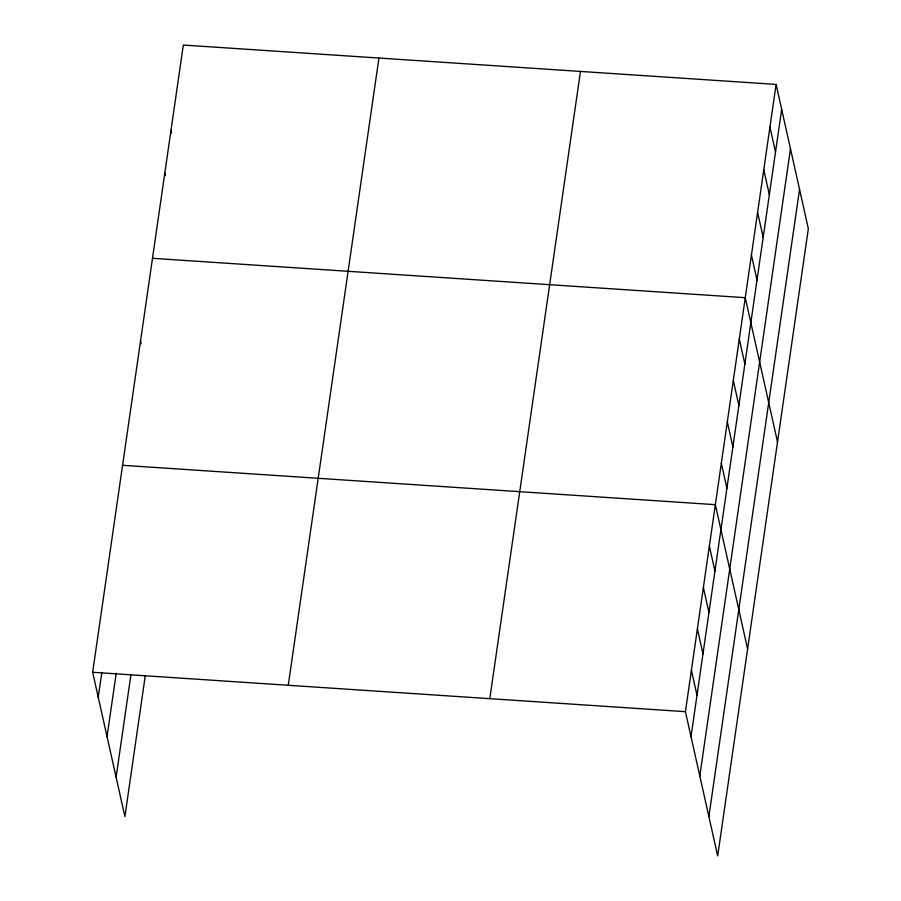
<?xml version="1.0" encoding="UTF-8"?>
<svg xmlns="http://www.w3.org/2000/svg" width="901" height="901" viewBox="0 0 901 901"><rect width="100%" height="100%" fill="white"/><g stroke="black" fill="none" stroke-linecap="round" stroke-linejoin="round"><path stroke-width="1.35" d="M145.252 675.818L124.901 816.576L92.657 672.281L183.32 45.05L776.099 84.424L808.343 228.719L717.68 855.95L685.424 711.666L776.099 84.424M98.232 697.261L101.824 672.428M107.039 736.635L116.218 673.16M116.105 777.203L130.87 675.086M288.264 685.278L378.938 58.047M489.806 698.669L580.481 71.438M691.011 736.635L781.674 109.404M699.807 776.009L790.481 148.778M708.873 816.576L799.547 189.345M152.494 258.305L745.262 297.69L777.518 441.974M122.57 465.299L715.349 504.673L747.593 648.968M92.657 672.281L685.424 711.666M769.927 127.075L775.513 152.055M763.766 169.726L769.341 194.706M757.595 212.388L763.181 237.357M751.434 255.039L757.02 280.008M739.282 339.08L744.868 364.06M733.301 380.481L738.876 405.461M727.31 421.882L732.896 446.862M721.329 463.272L726.916 488.252M709.357 546.074L714.943 571.054M703.377 587.463L708.963 612.443M697.397 628.864L702.971 653.844M691.405 670.265L696.991 695.245M170.987 130.352L171.584 132.988M164.827 173.003L165.412 175.639M140.522 341.107L141.119 343.731"/></g></svg>
